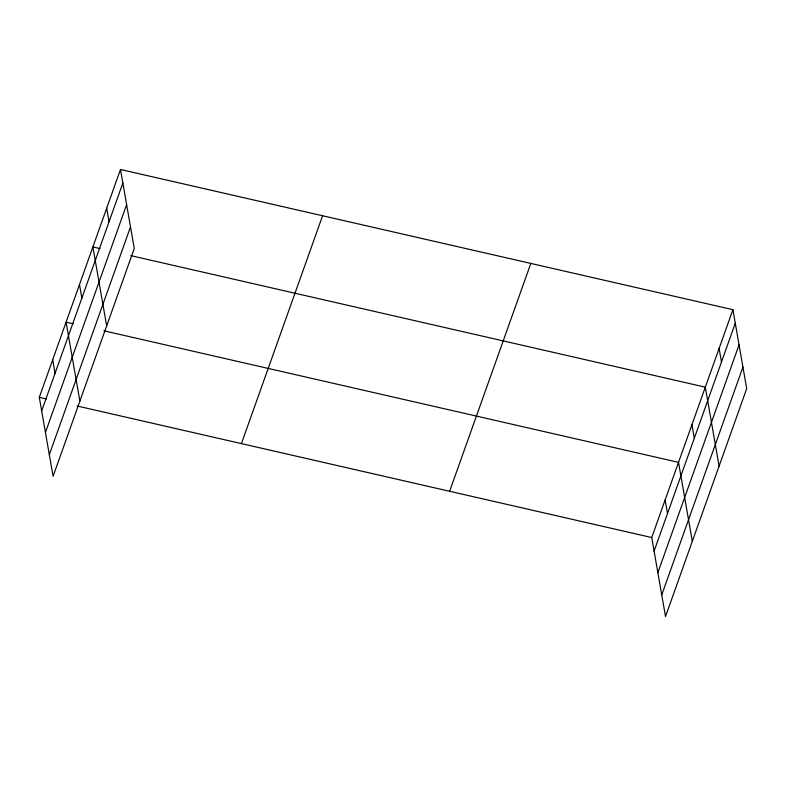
<?xml version="1.0" encoding="UTF-8"?>
<svg xmlns="http://www.w3.org/2000/svg" width="786" height="786" viewBox="0 0 786 786"><rect width="100%" height="100%" fill="white"/><g stroke="black" fill="none" stroke-linecap="round" stroke-linejoin="round"><path stroke-width="1.18" d="M120.484 169.491L134.268 248.455L53.084 476.306L39.3 397.343L120.484 169.491L732.916 309.694L746.7 388.657L665.516 616.509L651.732 537.545L732.916 309.694M41.668 410.901L122.852 183.05M45.431 432.487L126.625 204.635M49.312 454.721L130.505 226.879M241.4 443.609L322.594 215.757M449.631 491.27L530.815 263.428M654.099 551.104L735.283 323.252M657.862 572.68L739.056 344.838M661.743 594.923L742.937 367.072M99.979 248.582L92.886 246.961L106.67 325.925M130.702 255.617L705.317 387.164L719.092 466.127M73.186 323.773L66.093 322.152L79.877 401.115M103.909 330.808L678.524 462.355L692.309 541.318M39.3 397.343L46.394 398.964M77.116 405.998L651.732 537.545M719.121 348.434L721.479 361.992M691.916 424.754L694.284 438.313M665.123 499.945L667.491 513.504M106.69 208.231L109.048 221.79M79.484 284.552L81.852 298.11M52.691 359.742L55.059 373.301"/></g></svg>
